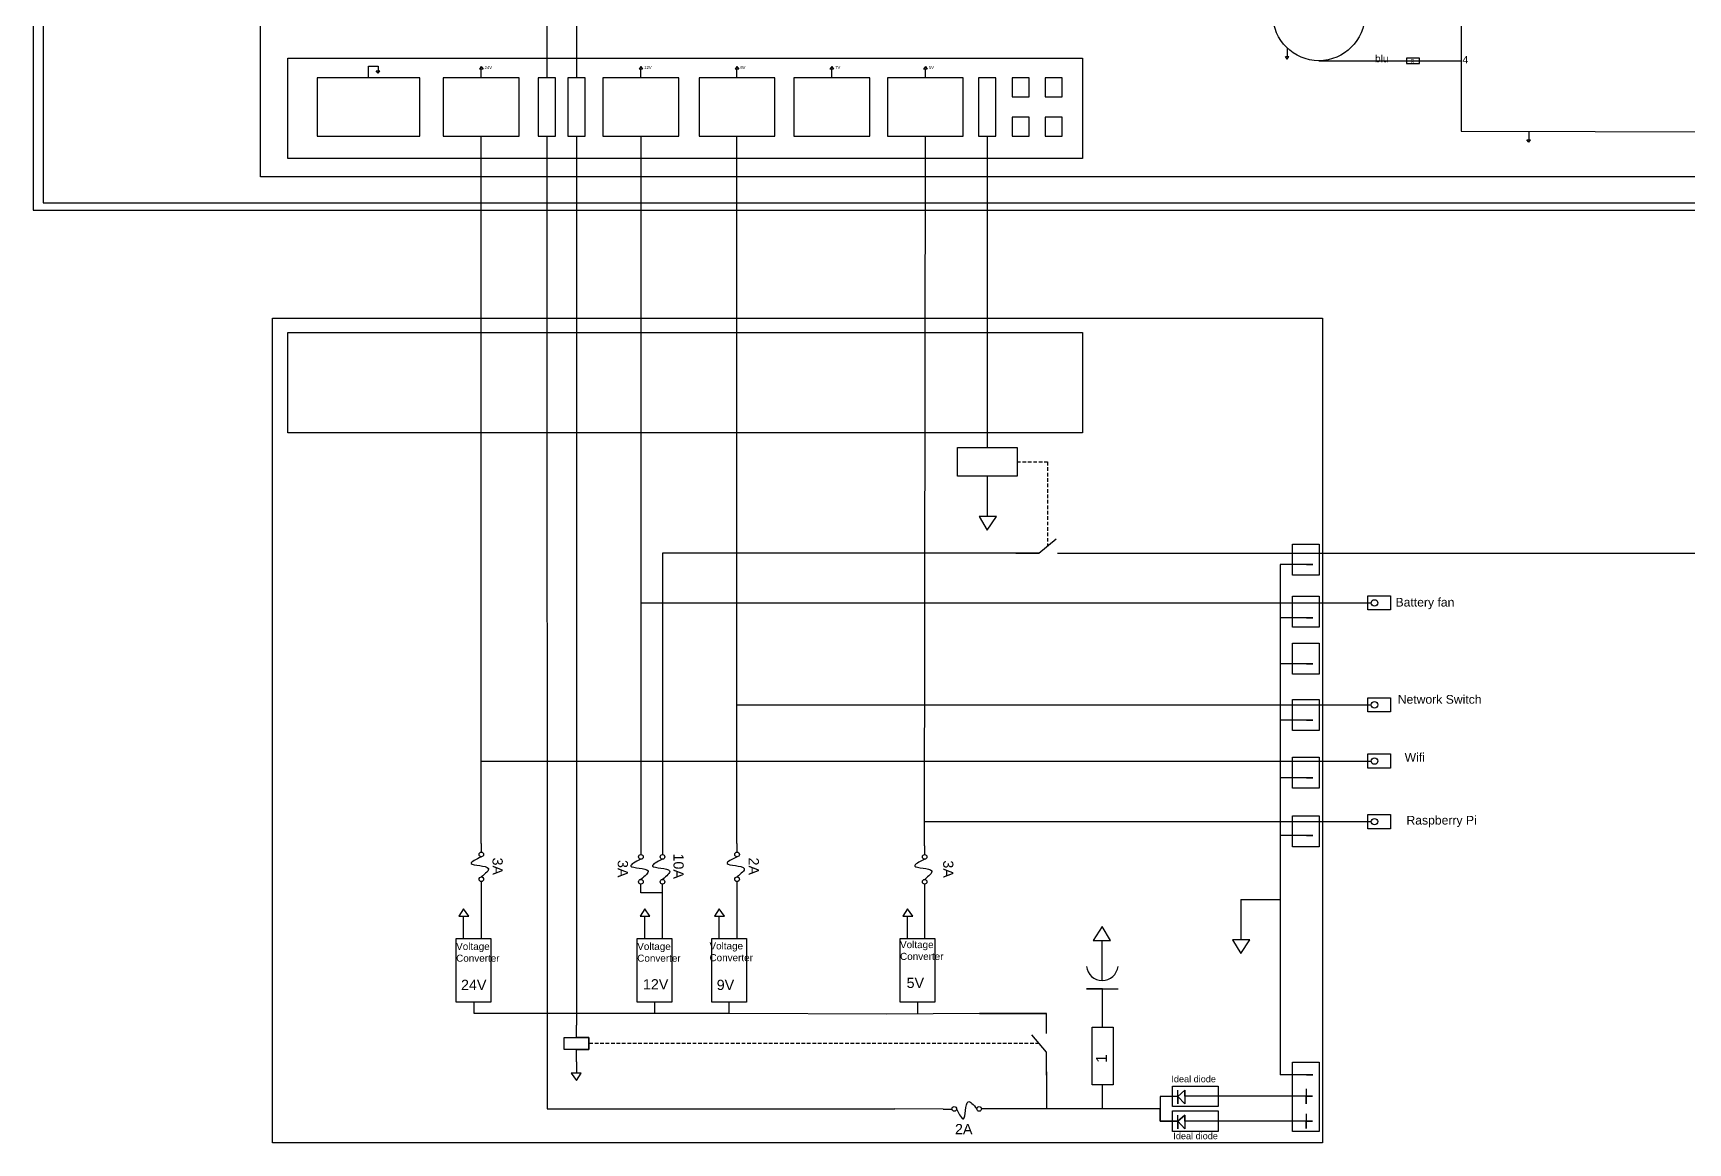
# Model space of a CAD drawing. Header units: inches. Extents: x -6006 to 28106, y 59 to 4778.
# Drawn here: x 434 to 2715, y 240 to 1770 of the extents above; entities that cross this region are included whole.
import ezdxf

# ---------------------------------------------------------------- set-up
doc = ezdxf.new("R2010")
doc.units = ezdxf.units.IN
doc.header["$MEASUREMENT"] = 0
doc.linetypes.add('DASHED2', pattern=[0.375, 0.25, -0.125])
doc.styles.get("Standard").update_dxf_attribs({"font": 'arial.ttf'})

msp = doc.modelspace()

# ---------------------------------------------------------------- linework, layer by layer
at = {"color": 3, "ltscale": 5}
for p, q in [((2162.7, 1734.2), (2160.2, 1737.6)), ((2160.2, 1737.6), (2165.2, 1737.6)), ((2162.7, 1734.2), (2165.2, 1737.6)), ((909.7, 1714.8), (907.2, 1718.1)), ((907.2, 1718.1), (912.2, 1718.1)), ((909.7, 1714.8), (912.2, 1718.1)), ((2495.7, 1619.6), (2493.2, 1623)), ((2493.2, 1623), (2498.1, 1623)), ((2495.7, 1619.6), (2498.1, 1623))]:
    msp.add_line(p, q, dxfattribs=at)
at = {"color": 3}
for p, q in [((2162.7, 1749.4), (2162.7, 1737.6)), ((2495.7, 1634.8), (2495.7, 1623)), ((1749.4, 1159), (1749.4, 1103.7)), ((2098.7, 575.4), (2098.7, 520.1)), ((1907.8, 463.9), (1907.8, 519.2))]:
    msp.add_line(p, q, dxfattribs=at)
at = {"color": 1, "ltscale": 5}
for p, q in [((1052, 1723.8), (1049.5, 1720.4)), ((1054.4, 1720.4), (1049.5, 1720.4)), ((1052, 1723.8), (1054.4, 1720.4)), ((1271.9, 1723.8), (1269.4, 1720.4)), ((1274.3, 1720.4), (1269.4, 1720.4)), ((1271.9, 1723.8), (1274.3, 1720.4)), ((1404.4, 1723.8), (1401.9, 1720.4)), ((1406.8, 1720.4), (1401.9, 1720.4)), ((1404.4, 1723.8), (1406.8, 1720.4)), ((1535.1, 1723.8), (1532.6, 1720.4)), ((1537.5, 1720.4), (1532.6, 1720.4)), ((1535.1, 1723.8), (1537.5, 1720.4)), ((1664.1, 1723.8), (1661.6, 1720.4)), ((1666.6, 1720.4), (1661.6, 1720.4)), ((1664.1, 1723.8), (1666.6, 1720.4))]:
    msp.add_line(p, q, dxfattribs=at)
at = {"color": 1}
for p, q in [((1052, 1708.4), (1052, 1720.4)), ((1271.9, 1708.4), (1271.9, 1720.4)), ((1404.4, 1708.4), (1404.4, 1720.4)), ((1535.1, 1708.4), (1535.1, 1720.4)), ((1664.1, 1708.4), (1664.1, 1720.4)), ((1052.2, 521.8), (1052.2, 588.3)), ((1301.9, 521.8), (1301.9, 584.8)), ((1404.6, 521.8), (1404.6, 588.3)), ((1663.2, 521.8), (1663.2, 584.8)), ((2179.8, 304.3), (2057.3, 304.3)), ((1688.8, 286.7), (1621.6, 286.9)), ((1908.3, 286.9), (1753.4, 286.9)), ((2179.6, 270), (2057.3, 270))]:
    msp.add_line(p, q, dxfattribs=at)
for p, q in [((2206.4, 1731.8), (2402.4, 1731.8)), ((1052, 652.9), (1052, 640.9)), ((1271.9, 649.4), (1271.9, 637.5)), ((1301.7, 649.4), (1301.7, 637.5)), ((1404.4, 652.9), (1404.4, 640.9)), ((1663, 649.4), (1663, 637.5)), ((1052.2, 588.3), (1052.2, 600.2)), ((1272.1, 584.8), (1272.1, 596.8)), ((1301.9, 584.8), (1301.9, 596.8)), ((1404.6, 588.3), (1404.6, 600.2)), ((1663.2, 584.8), (1663.2, 596.8)), ((1688.8, 286.7), (1700.7, 286.7)), ((1753.4, 286.9), (1741.4, 286.9))]:
    msp.add_line(p, q)
at = {"color": 1, "ltscale": 20}
for p, q in [((1142.4, 1627.8), (1142.7, 286.9)), ((1404.4, 843.9), (2278.6, 843.9)), ((1052, 766.4), (2278.6, 766.4)), ((1663.1, 682.9), (2278.6, 682.9)), ((1142.7, 286.9), (1621.9, 286.9)), ((1621.9, 286.9), (1621.9, 286.9))]:
    msp.add_line(p, q, dxfattribs=at)
at = {"color": 3, "ltscale": 20}
msp.add_line((2098.7, 575.4), (2153.1, 575.4), dxfattribs=at)
at = {"color": 1}
for points in [[(2363.6, 3898.9), (2359.8, 3898.9), (2359.8, 1939.8), (1142.4, 1939.8), (1142.4, 1708.4)], [(434.3, 1827.7), (434.3, 1525.8), (4346.7, 1525.8), (4346.7, 3295.9), (3978.4, 3295.9), (3978.4, 3088.8), (4107.3, 3088.8), (4107.3, 3060), (4129.8, 3060)], [(1663, 649.4), (1664.1, 1627.8)], [(1820.3, 1052.8), (1301.7, 1052.8), (1301.7, 649.4)], [(1301.9, 584.8), (1272.1, 584.8)], [(1393.7, 418.6), (1042, 418.6), (1042, 434.1)], [(1290.9, 434.1), (1290.9, 418.6)], [(1738.7, 418.6), (1830.8, 418.6), (1830.8, 418.6), (1830.8, 418.6), (1738.7, 418.6), (1738.7, 418.6), (1738.7, 418.6), (1610.8, 417.7), (1610.8, 417.7), (1610.8, 417.7), (1393.7, 418.6), (1393.7, 434.1)], [(1830.8, 338), (1830.8, 286.9)], [(2012.2, 304.1), (1987.5, 304.1), (1987.5, 269.8), (2012.2, 269.8), (1987.5, 269.8), (1987.5, 286.9), (1908.3, 286.9), (1908.3, 320.1)], [(2189.1, 314.5), (2188.9, 294.1), (2189, 304.3), (2197.7, 304.3), (2179.8, 304.3)], [(2188.9, 280.1), (2188.7, 259.8), (2188.8, 270), (2197.5, 270), (2179.6, 270)]]:
    msp.add_lwpolyline(points, dxfattribs=at)
for points in [[(2383.4, 3898.9), (2383.4, 1907.6), (1183.1, 1907.6), (1183.1, 1708.4)], [(1183.1, 1627.8), (1183.1, 402.2), (1183.1, 402.2), (1183.1, 402.2)], [(1788.8, 1052.8), (1820.3, 1052.8), (1844.5, 1072.6)], [(1846, 1052.8), (1873.9, 1052.8)], [(1908.3, 399.7), (1908.3, 452.4), (1886.2, 452.4), (1929.7, 452.4)], [(1830.8, 390.7), (1830.8, 418.6)], [(1183.2, 351.6), (1183.2, 368.6), (1166.4, 368.6), (1166.4, 385.4), (1200.4, 385.4), (1200.4, 368.8), (1183.2, 368.6), (1200.4, 368.8), (1200.4, 385.4), (1183.1, 385.4), (1183.1, 402.2)], [(1830.8, 333.5), (1830.8, 365), (1811, 389.2)], [(2057.3, 304.3), (2021.5, 304.3), (2021.5, 294), (2012.2, 304.1), (2021.5, 312.7), (2021.5, 304.3), (2021.5, 312.7), (2012.2, 304.1), (2012.2, 294.1), (2012.2, 304.1), (2012.2, 294), (2012.2, 312.7)], [(2057.3, 270), (2021.5, 270), (2021.5, 259.6), (2012.2, 269.8), (2021.5, 278.4), (2021.5, 270), (2021.5, 278.4), (2012.2, 269.8), (2012.2, 259.7), (2012.2, 269.8), (2012.2, 259.6), (2012.2, 278.4)]]:
    msp.add_lwpolyline(points)
at = {"color": 3}
for points in [[(448.1, 1821.1), (448.1, 1535.9), (4328.7, 1535.9), (4328.7, 3271.6), (3990.1, 3271.6), (3990.1, 2910.3), (4084, 2910.3), (4084, 2950), (4114, 2950)], [(896.6, 1708.4), (896.6, 1724.4), (909.7, 1724.4), (909.7, 1718.1)], [(1761.9, 1103.7), (1738.1, 1103.7), (1749.4, 1084.8), (1761.9, 1103.7)], [(2189.5, 1037.3), (2189.5, 1037.3), (2189.5, 1037.3), (2198.2, 1037.3), (2153.1, 1037.3)], [(2189.5, 963.8), (2189.5, 963.8), (2189.5, 963.8), (2198.2, 963.8), (2153.1, 963.8)], [(2189.5, 900.3), (2189.5, 900.3), (2189.5, 900.3), (2198.2, 900.3), (2153.1, 900.3)], [(2189.5, 822.8), (2189.5, 822.8), (2189.5, 822.8), (2198.2, 822.8), (2153.1, 822.8)], [(2189.5, 743.3), (2189.5, 743.3), (2189.5, 743.3), (2198.2, 743.3), (2153.1, 743.3)], [(2189.5, 663.8), (2189.5, 663.8), (2189.5, 663.8), (2198.2, 663.8), (2153.1, 663.8)], [(1027.6, 521.8), (1027.6, 552.5), (1034.8, 552.5), (1027.6, 562.7), (1021.1, 552.5), (1027.6, 552.5)], [(1277.3, 521.8), (1277.3, 552.5), (1284.4, 552.5), (1277.3, 562.7), (1270.8, 552.5), (1277.3, 552.5)], [(1380, 521.8), (1380, 552.5), (1387.2, 552.5), (1380, 562.7), (1373.5, 552.5), (1380, 552.5)], [(1639.5, 521.8), (1639.5, 552.5), (1646.7, 552.5), (1639.5, 562.7), (1633, 552.5), (1639.5, 552.5)], [(1895.3, 519.2), (1919.1, 519.2), (1907.8, 538.2), (1895.3, 519.2)], [(2111.1, 520.1), (2087.4, 520.1), (2098.7, 501.2), (2111.1, 520.1)], [(1183.2, 351.6), (1183.2, 336.2), (1176, 336.2), (1183.2, 326), (1189.7, 336.2), (1183.2, 336.2)], [(2189.5, 333.8), (2189.5, 333.8), (2189.5, 333.8), (2198.2, 333.8), (2153.1, 333.8)]]:
    msp.add_lwpolyline(points, dxfattribs=at)
at = {"color": 5}
msp.add_lwpolyline([(747.7, 3065.9), (3885.9, 3065.9), (3885.9, 1571.9), (747.7, 1571.9)], close=True, dxfattribs=at)
for points in [[(2402.4, 1635), (3880.1, 1630.9), (3880.1, 1932.3), (2402.4, 1936.4)], [(2345.1, 1728.3), (2345.1, 1735.3), (2327.1, 1735.3), (2327.1, 1728.3)], [(1171.2, 1627.8), (1195, 1627.8), (1195, 1708.4), (1171.2, 1708.4)], [(1737.5, 1627.8), (1761.3, 1627.8), (1761.3, 1708.4), (1737.5, 1708.4)], [(1783.6, 1682.3), (1807, 1682.3), (1807, 1708.4), (1783.6, 1708.4)], [(1829.3, 1682.3), (1852.6, 1682.3), (1852.6, 1708.4), (1829.3, 1708.4)], [(1783.6, 1627.8), (1807, 1627.8), (1807, 1654), (1783.6, 1654)], [(1829.3, 1627.8), (1852.6, 1627.8), (1852.6, 1654), (1829.3, 1654)], [(2305.1, 994.2), (2305.1, 974.7), (2274.1, 974.7), (2274.1, 994.2)], [(2305.1, 853.7), (2305.1, 834.2), (2274.1, 834.2), (2274.1, 853.7)], [(2305.1, 776.2), (2305.1, 756.7), (2274.1, 756.7), (2274.1, 776.2)], [(2305.1, 692.7), (2305.1, 673.2), (2274.1, 673.2), (2274.1, 692.7)], [(1065.2, 434.1), (1017.4, 434.1), (1017.4, 521.8), (1065.2, 521.8)], [(1314.8, 434.1), (1267, 434.1), (1267, 521.8), (1314.8, 521.8)], [(1417.5, 434.1), (1369.8, 434.1), (1369.8, 521.8), (1417.5, 521.8)], [(1676.9, 434.1), (1629.2, 434.1), (1629.2, 521.8), (1676.9, 521.8)], [(1893.8, 399.7), (1922.7, 399.7), (1922.7, 320.1), (1893.8, 320.1)], [(2004.7, 318.3), (2067.8, 318.3), (2067.8, 290.3), (2004.7, 290.3)], [(2004.7, 284), (2067.8, 284), (2067.8, 255.9), (2004.7, 255.9)]]:
    msp.add_lwpolyline(points, close=True)
at = {"color": 6}
for points in [[(785.3, 1735.3), (1880.8, 1735.3), (1880.8, 1596.9), (785.3, 1596.9)], [(785.3, 1357.3), (1880.8, 1357.3), (1880.8, 1218.9), (785.3, 1218.9)], [(2169.9, 1065.2), (2206.7, 1065.2), (2206.7, 1022.5), (2169.9, 1022.5)], [(2169.9, 993.6), (2206.7, 993.6), (2206.7, 950.9), (2169.9, 950.9)], [(2169.9, 929.1), (2206.7, 929.1), (2206.7, 886.4), (2169.9, 886.4)], [(2169.9, 851.2), (2206.7, 851.2), (2206.7, 808.4), (2169.9, 808.4)], [(2169.9, 771.8), (2206.7, 771.8), (2206.7, 729.1), (2169.9, 729.1)], [(2169.9, 691.1), (2206.7, 691.1), (2206.7, 648.4), (2169.9, 648.4)], [(2169.9, 351.4), (2206.7, 351.4), (2206.7, 255.6), (2169.9, 255.6)]]:
    msp.add_lwpolyline(points, close=True, dxfattribs=at)
at = {"color": 3}
msp.add_lwpolyline([(825.7, 1627.8), (967.5, 1627.8), (967.5, 1708.4), (825.7, 1708.4)], close=True, dxfattribs=at)
at = {"color": 1}
for points in [[(999.7, 1627.8), (1104.2, 1627.8), (1104.2, 1708.4), (999.7, 1708.4)], [(1130.5, 1627.8), (1154.3, 1627.8), (1154.3, 1708.4), (1130.5, 1708.4)], [(1219.6, 1627.8), (1324.1, 1627.8), (1324.1, 1708.4), (1219.6, 1708.4)], [(1352.1, 1627.8), (1456.6, 1627.8), (1456.6, 1708.4), (1352.1, 1708.4)], [(1482.8, 1627.8), (1587.3, 1627.8), (1587.3, 1708.4), (1482.8, 1708.4)], [(1611.9, 1627.8), (1716.3, 1627.8), (1716.3, 1708.4), (1611.9, 1708.4)]]:
    msp.add_lwpolyline(points, close=True, dxfattribs=at)
at = {"color": 1, "ltscale": 20}
for points in [[(1052, 652.9), (1052, 1627.8)], [(1271.9, 1627.8), (1271.9, 649.4)], [(1404.4, 652.9), (1404.4, 1627.8)], [(1873.9, 1052.8), (4561.8, 1052.8)], [(1271.9, 984.4), (2278.6, 984.4)], [(1653, 434.1), (1653.2, 418)]]:
    msp.add_lwpolyline(points, dxfattribs=at)
at = {"ltscale": 20}
msp.add_lwpolyline([(1749.4, 1627.8), (1749.4, 1198.7)], dxfattribs=at)
at = {"color": 5, "ltscale": 20}
msp.add_lwpolyline([(764.3, 1376.9), (2211.3, 1376.9), (2211.3, 240), (764.3, 240)], close=True, dxfattribs=at)
at = {"ltscale": 20}
msp.add_lwpolyline([(1708.4, 1198.7), (1790.4, 1198.7), (1790.4, 1159), (1708.4, 1159)], close=True, dxfattribs=at)
at = {"linetype": 'DASHED2', "ltscale": 20}
for points in [[(1790.4, 1178.9), (1832.4, 1178.9), (1832.4, 1062.7)], [(1820.9, 377.1), (1200.4, 377.1)]]:
    msp.add_lwpolyline(points, dxfattribs=at)
at = {"color": 3, "ltscale": 20}
msp.add_lwpolyline([(2153.1, 1037.3), (2153.1, 333.8)], dxfattribs=at)
for centre, radius in [((2206.4, 1795.1), 63.2), ((2283.1, 984.4), 4.45), ((2283.1, 843.9), 4.45), ((2283.1, 766.4), 4.45), ((2283.1, 682.9), 4.45), ((1052.1, 637.7), 3.21), ((1404.5, 637.7), 3.21), ((1272, 634.3), 3.21), ((1301.8, 634.3), 3.21), ((1663.1, 634.3), 3.21), ((1052.1, 603.4), 3.21), ((1272, 600), 3.21), ((1301.8, 600), 3.21), ((1404.5, 603.4), 3.21), ((1663.1, 600), 3.21), ((1703.9, 286.8), 3.21), ((1738.2, 286.8), 3.21)]:
    msp.add_circle(centre, radius)
msp.add_arc((1907.8, 485.8), 21.9, 186.2232, 353.7768)
for points in [[(1052.1, 634.5), (1038.3, 625.1), (1061.9, 618.5), (1052.1, 606.7)], [(1272, 631.1), (1258.2, 621.6), (1281.8, 615.1), (1272, 603.2)], [(1301.8, 631.1), (1288.1, 621.6), (1311.6, 615.1), (1301.8, 603.2)], [(1404.5, 634.5), (1390.7, 625.1), (1414.3, 618.5), (1404.5, 606.7)], [(1663.1, 631.1), (1649.4, 621.6), (1672.9, 615.1), (1663.1, 603.2)], [(1707.1, 286.8), (1716.6, 273.1), (1723.1, 296.7), (1735, 286.8)]]:
    msp.add_spline(points, degree=3)

# ---------------------------------------------------------------- texts
at = {"ltscale": 5}
for s, p in [('blu', (2283.7, 1729.9)), ('4', (2404.4, 1728.4))]:
    msp.add_text(s, height=10, rotation=359.8034, dxfattribs=at).set_placement(p)
for s, height, rotation, p in [('33', 4.13, 90, (2337.4, 1728.3)), ('3A', 14.1, 270, (1067.5, 633.4)), ('3A', 14.1, 270, (1240.1, 630)), ('10A', 14.1, 270, (1316.9, 639)), ('2A', 14.1, 270, (1420.5, 633.4)), ('3A', 14.1, 270, (1688.6, 629.5)), ('1', 15.1, 90, (1914.4, 350.5))]:
    msp.add_text(s, height=height, rotation=rotation).set_placement(p)
at = {"color": 1}
for s, p in [('24V', (1056.6, 1720.4)), ('12V', (1276.5, 1720.4)), ('9V', (1409, 1720.4)), ('7V', (1539.7, 1720.4)), ('5V', (1668.8, 1720.4))]:
    msp.add_text(s, height=4.13, dxfattribs=at).set_placement(p)
at = {"color": 7, "linetype": 'DASHED2', "ltscale": 20, "true_color": 0xffffff}
for s, p in [('Battery fan', (2312.1, 979.4)), ('Network Switch', (2315.1, 845.5)), ('Wifi', (2324.6, 765.6)), ('Raspberry Pi', (2327.1, 678.9))]:
    msp.add_text(s, height=12, dxfattribs=at).set_placement(p)
for s, height, p in [('24V', 14.1, (1024.1, 450.8)), ('12V', 14.1, (1274.8, 451.6)), ('9V', 14.1, (1376.5, 450.8)), ('5V', 14.1, (1638.2, 453.6)), ('Ideal diode', 8.988, (2003.1, 323.6)), ('2A', 14.1, (1704.9, 252)), ('Ideal diode', 8.988, (2005.8, 245.1))]:
    msp.add_text(s, height=height).set_placement(p)
at = {"color": 1, "ltscale": 20, "char_height": 9.752, "attachment_point": 1}
for insert in [(1017.4, 515.8), (1267, 515.8), (1366.6, 516.5), (1629.2, 518.3)]:
    msp.add_mtext_dynamic_manual_height_columns('{\\C256;Voltage Converter}', width=3.415, gutter_width=48.8, heights=[0], dxfattribs=dict(at, insert=insert))

doc.saveas('drawing.dxf')
